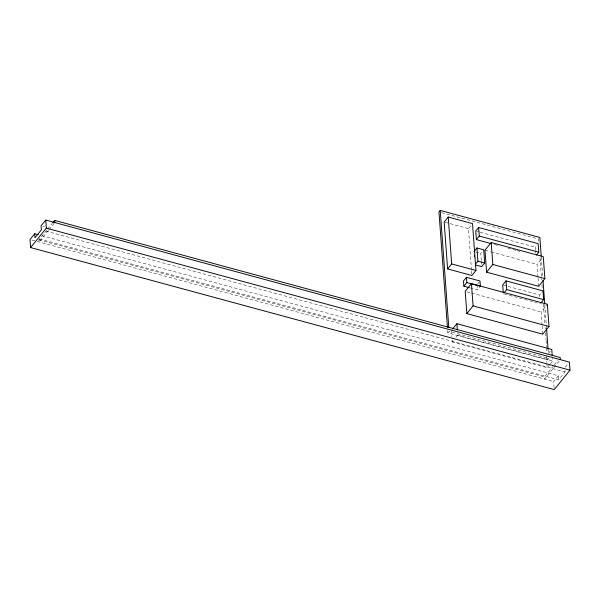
<?xml version="1.0" encoding="UTF-8"?>
<svg xmlns="http://www.w3.org/2000/svg" width="600" height="600" viewBox="0 0 600 600"><rect width="100%" height="100%" fill="white"/><g stroke="black" fill="none" stroke-linecap="round" stroke-linejoin="round"><path stroke-width="0.45" stroke-dasharray="3 2.25" d="M48.383 230.46L39.045 241.972L38.888 239.827L47.062 229.748M47.64 229.028L52.312 223.275M48.968 229.74L54.218 223.26M471.48 270L468.45 228.645L472.515 223.627M481.29 260.46L480.78 253.433L483.127 250.53M477.645 283.92L479.415 281.745M470.205 287.925L477.442 289.89L480.39 286.26M447.855 332.925L449.1 331.388L548.737 358.41L547.493 359.947L447.855 332.925L447.645 330.135M549.9 364.335L547.178 367.702L452.295 341.97L453.93 339.952M456.112 337.26L457.748 335.243L457.553 332.58M535.47 249.765L535.283 247.2L537.007 245.062M537.975 277.147L537.037 264.353L542.138 258.06M539.812 296.73L539.685 294.983L542.445 291.585M542.077 324.915L541.125 311.947L547.357 304.26M548.505 353.468L550.688 350.775M550.447 363.66L552.63 360.975L552.435 358.312M559.192 361.087L544.605 379.08L544.447 376.935L553.785 365.423M554.37 364.702L557.873 360.382M554.115 387.795L553.65 381.532L558.33 375.772L41.91 235.718M565.32 367.147L568.237 363.548M39.495 239.002L558.623 379.793L565.028 371.895L564.908 370.282M441.66 212.685L538.605 238.972L538.882 242.7M445.058 222.308L468.45 228.645M476.647 231.3L479.355 232.035M480.255 232.275L535.283 247.2M494.415 244.493L498.022 245.468M507.945 248.16L516.06 250.365M516.967 250.605L520.575 251.587M484.972 250.23L490.357 251.692M491.257 251.933L537.037 264.353M475.71 252.06L480.78 253.433M503.618 285.202L507.225 286.185M508.125 286.425L539.685 294.983M504.263 293.925L540.322 303.705M467.018 291.847L470.632 292.83M471.54 293.07L541.125 311.947M457.748 335.243L552.63 360.975M42.892 226.343L44.7 226.837M45.9 231.105L565.028 371.895M38.888 239.827L544.447 376.935M31.807 240.007L36.33 241.237M37.237 241.478L553.65 381.532M558.33 375.772L558.623 379.793M541.29 256.98L542.722 276.525M544.778 304.44L546.48 327.705M548.055 349.103L548.325 352.83M539.977 257.587L541.612 279.923M541.957 284.572L542.227 288.293M543.39 304.118L544.83 323.655M545.1 327.375L545.235 329.243M545.513 332.962L545.985 339.472M546.06 340.403L546.533 346.92M546.6 347.85L546.945 352.5M547.357 358.087L547.493 359.947M546.33 356.153L546.78 362.37M546.847 363.263L547.178 367.702M542.145 325.837L542.76 334.178M538.043 278.062L538.65 286.282M535.53 250.62L535.717 253.185M481.357 261.345L481.612 264.862M477.06 284.647L477.442 289.89M471.548 270.915L471.885 275.513M451.447 330.428L451.905 336.638M452.168 340.192L452.295 341.97"/><path stroke-width="0.9" d="M34.672 233.752L30 239.52L30.593 247.567L554.243 389.588L570 370.155L569.408 362.108L45.758 220.087L41.078 225.855L41.377 229.875L34.973 237.78L34.672 233.752L38.295 234.735M30.593 247.567L46.35 228.135L45.758 220.087M52.898 222.555L54.645 220.395L560.205 357.502L560.362 359.647M541.222 256.05L539.857 237.435L440.213 210.413L438.967 211.95L447.442 327.345M448.23 217.042L444.158 222.06L447.6 268.92L471.885 275.513L475.957 270.495L472.515 223.627L448.23 217.042L451.673 263.91L447.6 268.92M536.482 255.038L538.793 252.188L538.162 243.645L478.627 227.498L475.748 231.053L476.377 239.603L490.808 243.51M476.377 239.603L479.257 236.04L478.627 227.498M474.022 251.595L476.963 247.972L483.72 249.803L484.688 262.987L481.748 266.618L475.83 265.013M491.205 242.542L484.972 250.23L486.577 272.16L538.65 286.282L544.882 278.595L543.27 256.665L491.205 242.542L492.817 264.472L486.577 272.16M475.575 264.06L477.93 261.157L476.963 247.972M463.875 286.207L466.815 282.577L480.39 286.26L480 281.017L466.433 277.335L463.493 280.965L463.875 286.207L469.305 287.685M471.45 283.665L465.21 291.353L466.845 313.59L542.76 334.178L548.993 326.49L547.357 304.26L471.45 283.665L473.077 305.895L466.845 313.59M452.535 329.077L456.9 323.7L551.783 349.433L552.24 355.642M540.877 303.022L543.638 299.618L542.993 290.903L506.033 280.875L502.717 284.962L503.295 292.808M503.91 292.995L506.67 289.597L506.033 280.875M479.257 236.04L538.793 252.188M492.817 264.472L544.882 278.595M477.93 261.157L484.688 262.987M451.673 263.91L475.957 270.495M506.67 289.597L543.638 299.618M473.077 305.895L548.993 326.49M46.35 228.135L570 370.155M543 280.245L544.71 303.51M546.555 328.635L548.055 349.103M474.278 255.112L474.405 256.875M466.433 277.335L466.815 282.577M456.9 323.7L457.357 329.91M440.213 210.413L448.822 327.668M54.645 220.395L54.802 222.54"/></g></svg>
